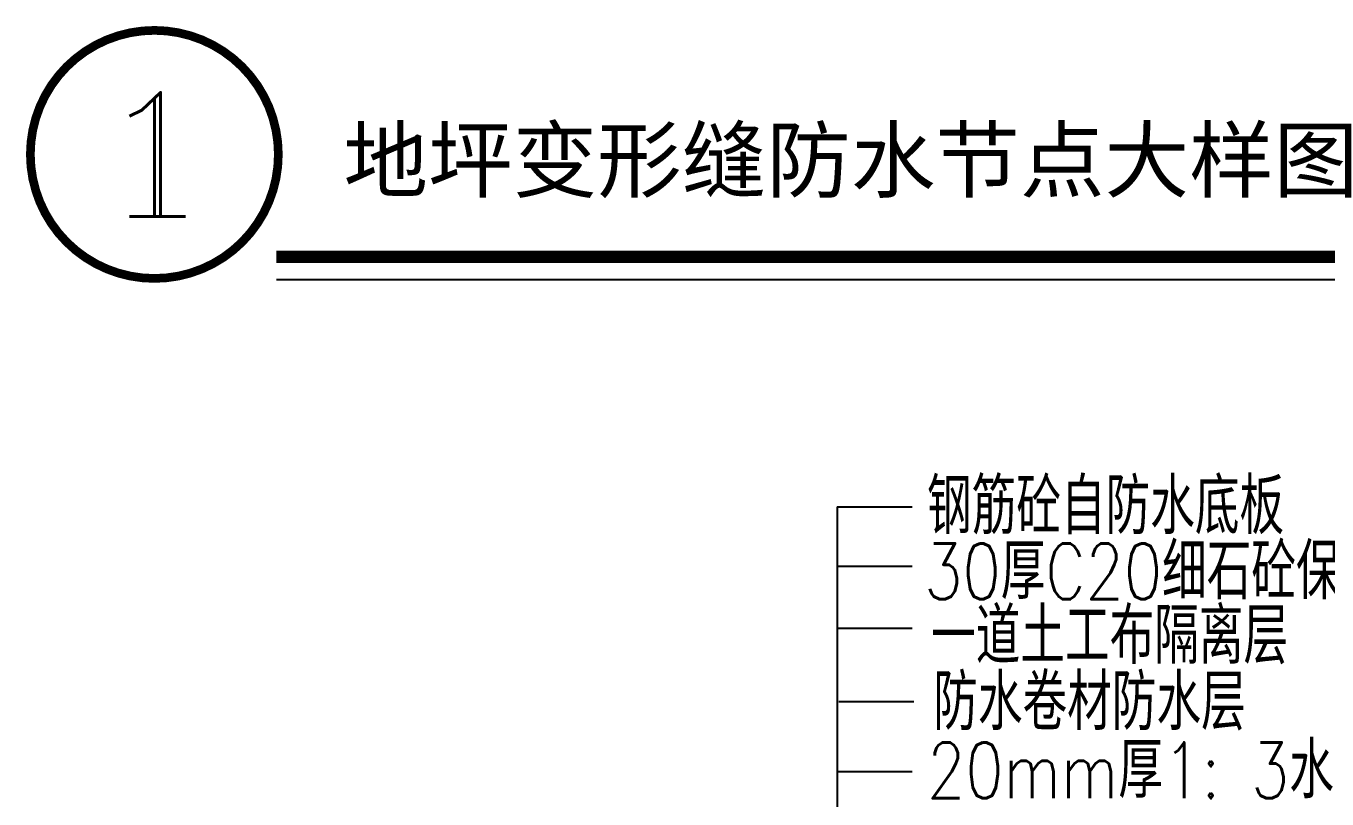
# Model space of a CAD drawing. Extents: x -542930 to 249594, y -301235 to 84515.
# Drawn here: x 213503 to 234488, y -214305 to -201842 of the extents above; entities that cross this region are included whole.
import ezdxf
from ezdxf.enums import TextEntityAlignment as Align

# ---------------------------------------------------------------- set-up
doc = ezdxf.new("R2010")
doc.units = 0
doc.header["$LTSCALE"] = 1000
doc.header["$MEASUREMENT"] = 0
doc.layers.get('0').update_dxf_attribs({"linetype": 'CONTINUOUS'})
doc.layers.add('A-CH-TEXT', color=2, linetype='CONTINUOUS')
doc.layers.add('TEXT', color=7, linetype='CONTINUOUS')
doc.styles.add('COMP', font='complex', dxfattribs={"bigfont": 'hztxt'})
doc.styles.add('HZTXT', font='SimSun.ttf', dxfattribs={"height": 0.8})
doc.styles.add('HZXY', font='romans.shx', dxfattribs={"width": 0.8, "bigfont": 'hztxt.shx'})

msp = doc.modelspace()

# ---------------------------------------------------------------- linework, layer by layer
msp.add_line((217541.842, -205926.82), (236110.992, -205926.82))
at = {"const_width": 140}
msp.add_lwpolyline([(213573.322, -203911.869, 1), (217573.322, -203911.869, 1)], format="xyb", close=True, dxfattribs=at)
at = {"const_width": 200}
msp.add_lwpolyline([(217541.842, -205563.798), (236110.992, -205563.798)], dxfattribs=at)
at = {"layer": 'TEXT', "ltscale": 10}
msp.add_line((226587.145, -209594.013, 0), (226587.145, -229406.005, 0), dxfattribs=at)
at = {"layer": 'TEXT'}
for p, q in [((226587.145, -209594.013, 0), (227799.751, -209594.013, 0)), ((226587.145, -210549.583, 0), (227799.751, -210549.583, 0)), ((226587.145, -211551.163, 0), (227799.751, -211551.163, 0)), ((226613.597, -212732.563, 0), (227826.202, -212732.563, 0)), ((226587.145, -213861.937, 0), (227799.751, -213861.937, 0))]:
    msp.add_line(p, q, dxfattribs=at)

# ---------------------------------------------------------------- texts
at = {"style": 'COMP', "width": 2.333333}
msp.add_attdef('1', text='1', height=2000, dxfattribs=at).set_placement((214573.322, -204911.869), (216573.322, -204911.869), align=Align.FIT)
at = {"layer": 'A-CH-TEXT', "color": 7, "style": 'HZXY', "width": 0.8}
for s, p in [('钢筋砼自防水底板', (228037.274, -210034.472, 0)), ('30厚C20细石砼保护层', (227991.874, -211085.842, 0)), ('一道土工布隔离层', (228102.288, -212126.256, 0)), ('防水卷材防水层', (228137.492, -213193.953, 0)), ('20mm厚1: 3水泥砂浆找平层', (228037.673, -214292.687, 0))]:
    msp.add_text(s, height=900, dxfattribs=at).set_placement(p)
at = {"layer": 'TEXT', "style": 'HZTXT'}
msp.add_text('地坪变形缝防水节点大样图', height=1000, dxfattribs=at).set_placement((218624.407, -204502.248, 0))

doc.saveas('drawing.dxf')
